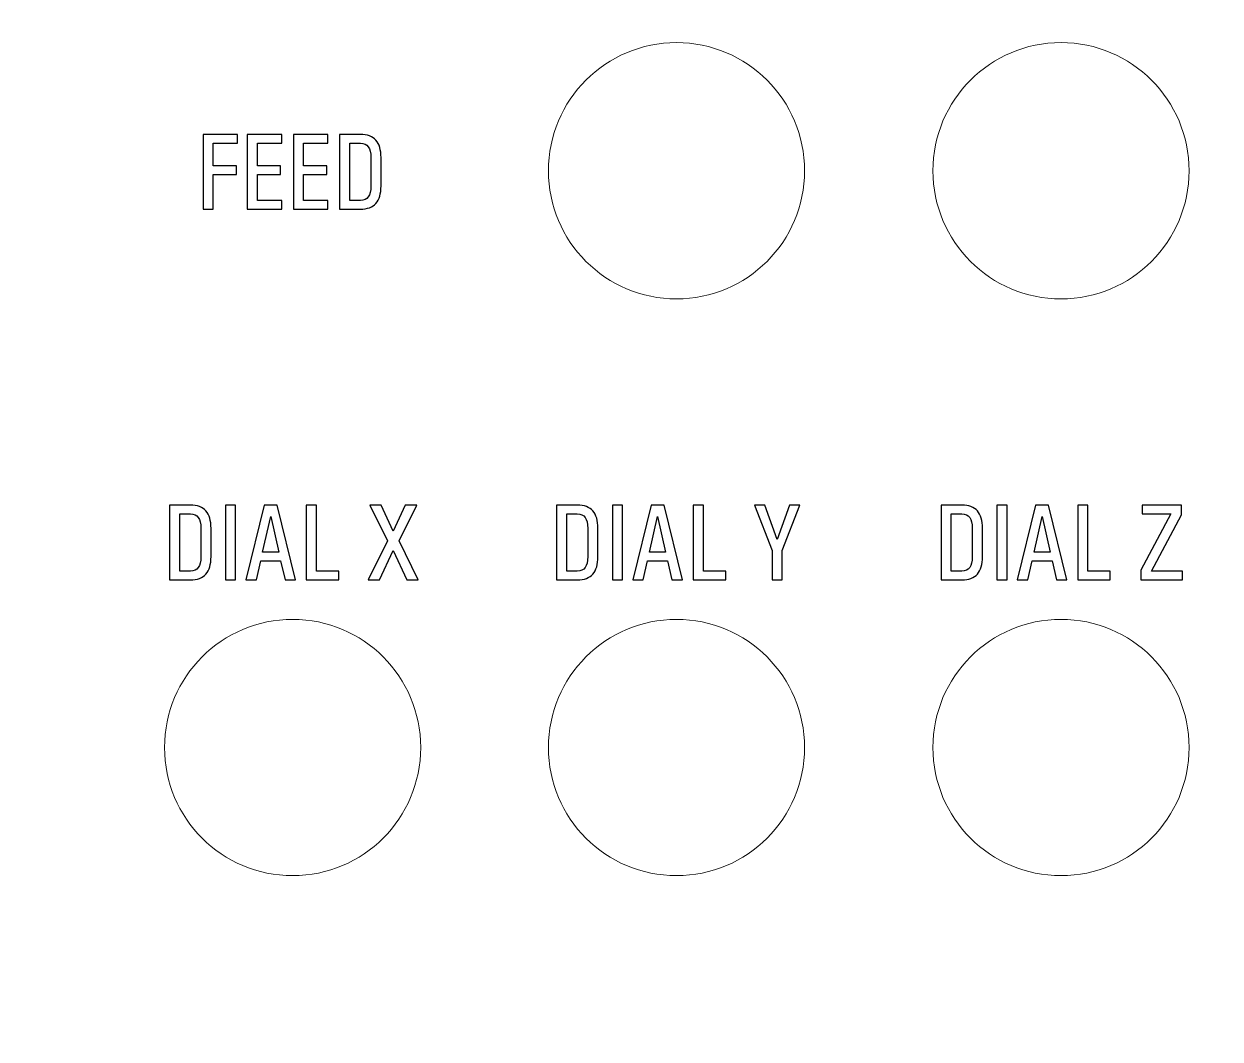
# Model space of a CAD drawing. Header units: millimetres. Extents: x -138 to 142, y -75 to 77.
# Drawn here: x 2 to 48.7, y -35.39 to 4.22 of the extents above; entities that cross this region are included whole.
import ezdxf

# ---------------------------------------------------------------- set-up
doc = ezdxf.new("R2010")
doc.units = ezdxf.units.MM
doc.header["$MEASUREMENT"] = 0
doc.layers.add('Layer 1', color=7, linetype='Continuous')

msp = doc.modelspace()

# ---------------------------------------------------------------- linework, layer by layer
at = {"layer": 'Layer 1', "lineweight": 9}
for centre in [(27.4753, -1.5089), (42.4867, -1.5089), (12.4893, -24.0133), (27.4753, -24.0133), (42.4867, -24.0133)]:
    msp.add_ellipse(centre, major_axis=(0, 5), ratio=1, dxfattribs=at)
msp.add_open_spline([(-133.5625, 77), (-133.5625, 77), (88.5625, 77), (88.5625, 77), (88.5625, 77), (91.2782, 77), (93.5, 74.7782), (93.5, 72.0625), (93.5, 72.0625), (93.5, 72.0625), (93.5, -70.0625), (93.5, -70.0625), (93.5, -70.0625), (93.5, -72.7782), (91.2782, -75), (88.5625, -75), (88.5625, -75), (88.5625, -75), (-133.5625, -75), (-133.5625, -75), (-133.5625, -75), (-136.2782, -75), (-138.5, -72.7782), (-138.5, -70.0625), (-138.5, -70.0625), (-138.5, -70.0625), (-138.5, 72.0625), (-138.5, 72.0625), (-138.5, 72.0625), (-138.5, 74.7782), (-136.2782, 77), (-133.5625, 77)], degree=3, knots=[0, 0, 0, 0, 0.1111111, 0.1111111, 0.1111111, 0.1111111, 0.2222222, 0.2222222, 0.2222222, 0.2222222, 0.3333333, 0.3333333, 0.3333333, 0.3333333, 0.4444444, 0.4444444, 0.4444444, 0.4444444, 0.5555556, 0.5555556, 0.5555556, 0.5555556, 0.6666667, 0.6666667, 0.6666667, 0.6666667, 0.7777778, 0.7777778, 0.7777778, 0.7777778, 1, 1, 1, 1], dxfattribs=at)
at = {"layer": 'Layer 1', "color": 1}
for points, knots in [([(8.9941, -3.0047), (8.9941, -3.0047), (8.9941, -0.0922), (8.9941, -0.0922), (8.9941, -0.0922), (8.9941, -0.0922), (10.3417, -0.0922), (10.3417, -0.0922), (10.3417, -0.0922), (10.3417, -0.0922), (10.3417, -0.4316), (10.3417, -0.4316), (10.3417, -0.4316), (10.3417, -0.4316), (9.3934, -0.4316), (9.3934, -0.4316), (9.3934, -0.4316), (9.3934, -0.4316), (9.3934, -1.3121), (9.3934, -1.3121), (9.3934, -1.3121), (9.3934, -1.3121), (10.2986, -1.3121), (10.2986, -1.3121), (10.2986, -1.3121), (10.2986, -1.3121), (10.2986, -1.6507), (10.2986, -1.6507), (10.2986, -1.6507), (10.2986, -1.6507), (9.3934, -1.6507), (9.3934, -1.6507), (9.3934, -1.6507), (9.3934, -1.6507), (9.3934, -3.0047), (9.3934, -3.0047), (9.3934, -3.0047), (9.3934, -3.0047), (8.9941, -3.0047), (8.9941, -3.0047)], [0, 0, 0, 0, 0.0909091, 0.0909091, 0.0909091, 0.0909091, 0.1818182, 0.1818182, 0.1818182, 0.1818182, 0.2727273, 0.2727273, 0.2727273, 0.2727273, 0.3636364, 0.3636364, 0.3636364, 0.3636364, 0.4545455, 0.4545455, 0.4545455, 0.4545455, 0.5454545, 0.5454545, 0.5454545, 0.5454545, 0.6363636, 0.6363636, 0.6363636, 0.6363636, 0.7272727, 0.7272727, 0.7272727, 0.7272727, 0.8181818, 0.8181818, 0.8181818, 0.8181818, 1, 1, 1, 1]), ([(10.7178, -3.0047), (10.7178, -3.0047), (10.7178, -0.0922), (10.7178, -0.0922), (10.7178, -0.0922), (10.7178, -0.0922), (12.0654, -0.0922), (12.0654, -0.0922), (12.0654, -0.0922), (12.0654, -0.0922), (12.0654, -0.4316), (12.0654, -0.4316), (12.0654, -0.4316), (12.0654, -0.4316), (11.1171, -0.4316), (11.1171, -0.4316), (11.1171, -0.4316), (11.1171, -0.4316), (11.1171, -1.3121), (11.1171, -1.3121), (11.1171, -1.3121), (11.1171, -1.3121), (12.0223, -1.3121), (12.0223, -1.3121), (12.0223, -1.3121), (12.0223, -1.3121), (12.0223, -1.6507), (12.0223, -1.6507), (12.0223, -1.6507), (12.0223, -1.6507), (11.1171, -1.6507), (11.1171, -1.6507), (11.1171, -1.6507), (11.1171, -1.6507), (11.1171, -2.666), (11.1171, -2.666), (11.1171, -2.666), (11.1171, -2.666), (12.0654, -2.666), (12.0654, -2.666), (12.0654, -2.666), (12.0654, -2.666), (12.0654, -3.0047), (12.0654, -3.0047), (12.0654, -3.0047), (12.0654, -3.0047), (10.7178, -3.0047), (10.7178, -3.0047)], [0, 0, 0, 0, 0.0769231, 0.0769231, 0.0769231, 0.0769231, 0.1538462, 0.1538462, 0.1538462, 0.1538462, 0.2307692, 0.2307692, 0.2307692, 0.2307692, 0.3076923, 0.3076923, 0.3076923, 0.3076923, 0.3846154, 0.3846154, 0.3846154, 0.3846154, 0.4615385, 0.4615385, 0.4615385, 0.4615385, 0.5384615, 0.5384615, 0.5384615, 0.5384615, 0.6153846, 0.6153846, 0.6153846, 0.6153846, 0.6923077, 0.6923077, 0.6923077, 0.6923077, 0.7692308, 0.7692308, 0.7692308, 0.7692308, 0.8461538, 0.8461538, 0.8461538, 0.8461538, 1, 1, 1, 1]), ([(12.5205, -3.0047), (12.5205, -3.0047), (12.5205, -0.0922), (12.5205, -0.0922), (12.5205, -0.0922), (12.5205, -0.0922), (13.8681, -0.0922), (13.8681, -0.0922), (13.8681, -0.0922), (13.8681, -0.0922), (13.8681, -0.4316), (13.8681, -0.4316), (13.8681, -0.4316), (13.8681, -0.4316), (12.9198, -0.4316), (12.9198, -0.4316), (12.9198, -0.4316), (12.9198, -0.4316), (12.9198, -1.3121), (12.9198, -1.3121), (12.9198, -1.3121), (12.9198, -1.3121), (13.825, -1.3121), (13.825, -1.3121), (13.825, -1.3121), (13.825, -1.3121), (13.825, -1.6507), (13.825, -1.6507), (13.825, -1.6507), (13.825, -1.6507), (12.9198, -1.6507), (12.9198, -1.6507), (12.9198, -1.6507), (12.9198, -1.6507), (12.9198, -2.666), (12.9198, -2.666), (12.9198, -2.666), (12.9198, -2.666), (13.8681, -2.666), (13.8681, -2.666), (13.8681, -2.666), (13.8681, -2.666), (13.8681, -3.0047), (13.8681, -3.0047), (13.8681, -3.0047), (13.8681, -3.0047), (12.5205, -3.0047), (12.5205, -3.0047)], [0, 0, 0, 0, 0.0769231, 0.0769231, 0.0769231, 0.0769231, 0.1538462, 0.1538462, 0.1538462, 0.1538462, 0.2307692, 0.2307692, 0.2307692, 0.2307692, 0.3076923, 0.3076923, 0.3076923, 0.3076923, 0.3846154, 0.3846154, 0.3846154, 0.3846154, 0.4615385, 0.4615385, 0.4615385, 0.4615385, 0.5384615, 0.5384615, 0.5384615, 0.5384615, 0.6153846, 0.6153846, 0.6153846, 0.6153846, 0.6923077, 0.6923077, 0.6923077, 0.6923077, 0.7692308, 0.7692308, 0.7692308, 0.7692308, 0.8461538, 0.8461538, 0.8461538, 0.8461538, 1, 1, 1, 1]), ([(15.1338, -0.0922), (15.4076, -0.0922), (15.6108, -0.167), (15.7434, -0.3151), (15.7434, -0.3151), (15.8754, -0.464), (15.9417, -0.6919), (15.9417, -0.9974), (15.9417, -0.9974), (15.9417, -0.9974), (15.9417, -2.0995), (15.9417, -2.0995), (15.9417, -2.0995), (15.9417, -2.405), (15.8754, -2.6329), (15.7434, -2.7817), (15.7434, -2.7817), (15.6108, -2.9306), (15.4076, -3.0047), (15.1338, -3.0047), (15.1338, -3.0047), (15.1338, -3.0047), (14.3232, -3.0047), (14.3232, -3.0047), (14.3232, -3.0047), (14.3232, -3.0047), (14.3232, -0.0922), (14.3232, -0.0922), (14.3232, -0.0922), (14.3232, -0.0922), (15.1338, -0.0922), (15.1338, -0.0922)], [0, 0, 0, 0, 0.1111111, 0.1111111, 0.1111111, 0.1111111, 0.2222222, 0.2222222, 0.2222222, 0.2222222, 0.3333333, 0.3333333, 0.3333333, 0.3333333, 0.4444444, 0.4444444, 0.4444444, 0.4444444, 0.5555556, 0.5555556, 0.5555556, 0.5555556, 0.6666667, 0.6666667, 0.6666667, 0.6666667, 0.7777778, 0.7777778, 0.7777778, 0.7777778, 1, 1, 1, 1]), ([(15.1338, -0.4316), (15.1338, -0.4316), (14.7225, -0.4316), (14.7225, -0.4316), (14.7225, -0.4316), (14.7225, -0.4316), (14.7225, -2.666), (14.7225, -2.666), (14.7225, -2.666), (14.7225, -2.666), (15.1338, -2.666), (15.1338, -2.666), (15.1338, -2.666), (15.2728, -2.666), (15.3758, -2.6195), (15.4429, -2.527), (15.4429, -2.527), (15.5092, -2.4346), (15.5431, -2.2921), (15.5431, -2.0995), (15.5431, -2.0995), (15.5431, -2.0995), (15.5431, -0.9974), (15.5431, -0.9974), (15.5431, -0.9974), (15.5431, -0.8048), (15.5099, -0.6623), (15.4436, -0.5698), (15.4436, -0.5698), (15.3773, -0.4774), (15.2742, -0.4316), (15.1338, -0.4316)], [0, 0, 0, 0, 0.1111111, 0.1111111, 0.1111111, 0.1111111, 0.2222222, 0.2222222, 0.2222222, 0.2222222, 0.3333333, 0.3333333, 0.3333333, 0.3333333, 0.4444444, 0.4444444, 0.4444444, 0.4444444, 0.5555556, 0.5555556, 0.5555556, 0.5555556, 0.6666667, 0.6666667, 0.6666667, 0.6666667, 0.7777778, 0.7777778, 0.7777778, 0.7777778, 1, 1, 1, 1]), ([(8.4973, -14.5571), (8.7711, -14.5571), (8.9743, -14.6319), (9.1069, -14.78), (9.1069, -14.78), (9.2389, -14.9289), (9.3052, -15.1568), (9.3052, -15.4623), (9.3052, -15.4623), (9.3052, -15.4623), (9.3052, -16.5644), (9.3052, -16.5644), (9.3052, -16.5644), (9.3052, -16.8699), (9.2389, -17.0978), (9.1069, -17.2466), (9.1069, -17.2466), (8.9743, -17.3955), (8.7711, -17.4696), (8.4973, -17.4696), (8.4973, -17.4696), (8.4973, -17.4696), (7.6867, -17.4696), (7.6867, -17.4696), (7.6867, -17.4696), (7.6867, -17.4696), (7.6867, -14.5571), (7.6867, -14.5571), (7.6867, -14.5571), (7.6867, -14.5571), (8.4973, -14.5571), (8.4973, -14.5571)], [0, 0, 0, 0, 0.1111111, 0.1111111, 0.1111111, 0.1111111, 0.2222222, 0.2222222, 0.2222222, 0.2222222, 0.3333333, 0.3333333, 0.3333333, 0.3333333, 0.4444444, 0.4444444, 0.4444444, 0.4444444, 0.5555556, 0.5555556, 0.5555556, 0.5555556, 0.6666667, 0.6666667, 0.6666667, 0.6666667, 0.7777778, 0.7777778, 0.7777778, 0.7777778, 1, 1, 1, 1]), ([(8.4973, -14.8965), (8.4973, -14.8965), (8.086, -14.8965), (8.086, -14.8965), (8.086, -14.8965), (8.086, -14.8965), (8.086, -17.1309), (8.086, -17.1309), (8.086, -17.1309), (8.086, -17.1309), (8.4973, -17.1309), (8.4973, -17.1309), (8.4973, -17.1309), (8.6363, -17.1309), (8.7393, -17.0844), (8.8064, -16.9919), (8.8064, -16.9919), (8.8727, -16.8995), (8.9066, -16.757), (8.9066, -16.5644), (8.9066, -16.5644), (8.9066, -16.5644), (8.9066, -15.4623), (8.9066, -15.4623), (8.9066, -15.4623), (8.9066, -15.2697), (8.8734, -15.1272), (8.8071, -15.0347), (8.8071, -15.0347), (8.7408, -14.9423), (8.6377, -14.8965), (8.4973, -14.8965)], [0, 0, 0, 0, 0.1111111, 0.1111111, 0.1111111, 0.1111111, 0.2222222, 0.2222222, 0.2222222, 0.2222222, 0.3333333, 0.3333333, 0.3333333, 0.3333333, 0.4444444, 0.4444444, 0.4444444, 0.4444444, 0.5555556, 0.5555556, 0.5555556, 0.5555556, 0.6666667, 0.6666667, 0.6666667, 0.6666667, 0.7777778, 0.7777778, 0.7777778, 0.7777778, 1, 1, 1, 1]), ([(9.8675, -17.4696), (9.8675, -17.4696), (9.8675, -14.5571), (9.8675, -14.5571), (9.8675, -14.5571), (9.8675, -14.5571), (10.2662, -14.5571), (10.2662, -14.5571), (10.2662, -14.5571), (10.2662, -14.5571), (10.2662, -17.4696), (10.2662, -17.4696), (10.2662, -17.4696), (10.2662, -17.4696), (9.8675, -17.4696), (9.8675, -17.4696)], [0, 0, 0, 0, 0.2, 0.2, 0.2, 0.2, 0.4, 0.4, 0.4, 0.4, 0.6, 0.6, 0.6, 0.6, 1, 1, 1, 1]), ([(10.6634, -17.4696), (10.6634, -17.4696), (11.3802, -14.5571), (11.3802, -14.5571), (11.3802, -14.5571), (11.3802, -14.5571), (11.8868, -14.5571), (11.8868, -14.5571), (11.8868, -14.5571), (11.8868, -14.5571), (12.6022, -17.4696), (12.6022, -17.4696), (12.6022, -17.4696), (12.6022, -17.4696), (12.193, -17.4696), (12.193, -17.4696), (12.193, -17.4696), (12.193, -17.4696), (12.023, -16.7295), (12.023, -16.7295), (12.023, -16.7295), (12.023, -16.7295), (11.2441, -16.7295), (11.2441, -16.7295), (11.2441, -16.7295), (11.2441, -16.7295), (11.0747, -17.4696), (11.0747, -17.4696), (11.0747, -17.4696), (11.0747, -17.4696), (10.6634, -17.4696), (10.6634, -17.4696)], [0, 0, 0, 0, 0.1111111, 0.1111111, 0.1111111, 0.1111111, 0.2222222, 0.2222222, 0.2222222, 0.2222222, 0.3333333, 0.3333333, 0.3333333, 0.3333333, 0.4444444, 0.4444444, 0.4444444, 0.4444444, 0.5555556, 0.5555556, 0.5555556, 0.5555556, 0.6666667, 0.6666667, 0.6666667, 0.6666667, 0.7777778, 0.7777778, 0.7777778, 0.7777778, 1, 1, 1, 1]), ([(13.0214, -17.4696), (13.0214, -17.4696), (13.0214, -14.5571), (13.0214, -14.5571), (13.0214, -14.5571), (13.0214, -14.5571), (13.4207, -14.5571), (13.4207, -14.5571), (13.4207, -14.5571), (13.4207, -14.5571), (13.4207, -17.1309), (13.4207, -17.1309), (13.4207, -17.1309), (13.4207, -17.1309), (14.2928, -17.1309), (14.2928, -17.1309), (14.2928, -17.1309), (14.2928, -17.1309), (14.2928, -17.4696), (14.2928, -17.4696), (14.2928, -17.4696), (14.2928, -17.4696), (13.0214, -17.4696), (13.0214, -17.4696)], [0, 0, 0, 0, 0.1428571, 0.1428571, 0.1428571, 0.1428571, 0.2857143, 0.2857143, 0.2857143, 0.2857143, 0.4285714, 0.4285714, 0.4285714, 0.4285714, 0.5714286, 0.5714286, 0.5714286, 0.5714286, 0.7142857, 0.7142857, 0.7142857, 0.7142857, 1, 1, 1, 1]), ([(15.9487, -14.5571), (15.9487, -14.5571), (16.4179, -15.5681), (16.4179, -15.5681), (16.4179, -15.5681), (16.4179, -15.5681), (16.8892, -14.5571), (16.8892, -14.5571), (16.8892, -14.5571), (16.8892, -14.5571), (17.3337, -14.5571), (17.3337, -14.5571), (17.3337, -14.5571), (17.3337, -14.5571), (16.643, -15.9506), (16.643, -15.9506), (16.643, -15.9506), (16.643, -15.9506), (17.3972, -17.4696), (17.3972, -17.4696), (17.3972, -17.4696), (17.3972, -17.4696), (16.9513, -17.4696), (16.9513, -17.4696), (16.9513, -17.4696), (16.9513, -17.4696), (16.4179, -16.3308), (16.4179, -16.3308), (16.4179, -16.3308), (16.4179, -16.3308), (15.8845, -17.4696), (15.8845, -17.4696), (15.8845, -17.4696), (15.8845, -17.4696), (15.44, -17.4696), (15.44, -17.4696), (15.44, -17.4696), (15.44, -17.4696), (16.1985, -15.9506), (16.1985, -15.9506), (16.1985, -15.9506), (16.1985, -15.9506), (15.5042, -14.5571), (15.5042, -14.5571), (15.5042, -14.5571), (15.5042, -14.5571), (15.9487, -14.5571), (15.9487, -14.5571)], [0, 0, 0, 0, 0.0769231, 0.0769231, 0.0769231, 0.0769231, 0.1538462, 0.1538462, 0.1538462, 0.1538462, 0.2307692, 0.2307692, 0.2307692, 0.2307692, 0.3076923, 0.3076923, 0.3076923, 0.3076923, 0.3846154, 0.3846154, 0.3846154, 0.3846154, 0.4615385, 0.4615385, 0.4615385, 0.4615385, 0.5384615, 0.5384615, 0.5384615, 0.5384615, 0.6153846, 0.6153846, 0.6153846, 0.6153846, 0.6923077, 0.6923077, 0.6923077, 0.6923077, 0.7692308, 0.7692308, 0.7692308, 0.7692308, 0.8461538, 0.8461538, 0.8461538, 0.8461538, 1, 1, 1, 1]), ([(23.6022, -14.5571), (23.876, -14.5571), (24.0792, -14.6319), (24.2118, -14.78), (24.2118, -14.78), (24.3438, -14.9289), (24.4101, -15.1568), (24.4101, -15.4623), (24.4101, -15.4623), (24.4101, -15.4623), (24.4101, -16.5644), (24.4101, -16.5644), (24.4101, -16.5644), (24.4101, -16.8699), (24.3438, -17.0978), (24.2118, -17.2466), (24.2118, -17.2466), (24.0792, -17.3955), (23.876, -17.4696), (23.6022, -17.4696), (23.6022, -17.4696), (23.6022, -17.4696), (22.7916, -17.4696), (22.7916, -17.4696), (22.7916, -17.4696), (22.7916, -17.4696), (22.7916, -14.5571), (22.7916, -14.5571), (22.7916, -14.5571), (22.7916, -14.5571), (23.6022, -14.5571), (23.6022, -14.5571)], [0, 0, 0, 0, 0.1111111, 0.1111111, 0.1111111, 0.1111111, 0.2222222, 0.2222222, 0.2222222, 0.2222222, 0.3333333, 0.3333333, 0.3333333, 0.3333333, 0.4444444, 0.4444444, 0.4444444, 0.4444444, 0.5555556, 0.5555556, 0.5555556, 0.5555556, 0.6666667, 0.6666667, 0.6666667, 0.6666667, 0.7777778, 0.7777778, 0.7777778, 0.7777778, 1, 1, 1, 1]), ([(23.6022, -14.8965), (23.6022, -14.8965), (23.1909, -14.8965), (23.1909, -14.8965), (23.1909, -14.8965), (23.1909, -14.8965), (23.1909, -17.1309), (23.1909, -17.1309), (23.1909, -17.1309), (23.1909, -17.1309), (23.6022, -17.1309), (23.6022, -17.1309), (23.6022, -17.1309), (23.7412, -17.1309), (23.8442, -17.0844), (23.9113, -16.9919), (23.9113, -16.9919), (23.9776, -16.8995), (24.0115, -16.757), (24.0115, -16.5644), (24.0115, -16.5644), (24.0115, -16.5644), (24.0115, -15.4623), (24.0115, -15.4623), (24.0115, -15.4623), (24.0115, -15.2697), (23.9783, -15.1272), (23.912, -15.0347), (23.912, -15.0347), (23.8457, -14.9423), (23.7426, -14.8965), (23.6022, -14.8965)], [0, 0, 0, 0, 0.1111111, 0.1111111, 0.1111111, 0.1111111, 0.2222222, 0.2222222, 0.2222222, 0.2222222, 0.3333333, 0.3333333, 0.3333333, 0.3333333, 0.4444444, 0.4444444, 0.4444444, 0.4444444, 0.5555556, 0.5555556, 0.5555556, 0.5555556, 0.6666667, 0.6666667, 0.6666667, 0.6666667, 0.7777778, 0.7777778, 0.7777778, 0.7777778, 1, 1, 1, 1]), ([(24.9724, -17.4696), (24.9724, -17.4696), (24.9724, -14.5571), (24.9724, -14.5571), (24.9724, -14.5571), (24.9724, -14.5571), (25.3711, -14.5571), (25.3711, -14.5571), (25.3711, -14.5571), (25.3711, -14.5571), (25.3711, -17.4696), (25.3711, -17.4696), (25.3711, -17.4696), (25.3711, -17.4696), (24.9724, -17.4696), (24.9724, -17.4696)], [0, 0, 0, 0, 0.2, 0.2, 0.2, 0.2, 0.4, 0.4, 0.4, 0.4, 0.6, 0.6, 0.6, 0.6, 1, 1, 1, 1]), ([(25.7683, -17.4696), (25.7683, -17.4696), (26.4851, -14.5571), (26.4851, -14.5571), (26.4851, -14.5571), (26.4851, -14.5571), (26.9917, -14.5571), (26.9917, -14.5571), (26.9917, -14.5571), (26.9917, -14.5571), (27.7071, -17.4696), (27.7071, -17.4696), (27.7071, -17.4696), (27.7071, -17.4696), (27.2979, -17.4696), (27.2979, -17.4696), (27.2979, -17.4696), (27.2979, -17.4696), (27.1279, -16.7295), (27.1279, -16.7295), (27.1279, -16.7295), (27.1279, -16.7295), (26.349, -16.7295), (26.349, -16.7295), (26.349, -16.7295), (26.349, -16.7295), (26.1796, -17.4696), (26.1796, -17.4696), (26.1796, -17.4696), (26.1796, -17.4696), (25.7683, -17.4696), (25.7683, -17.4696)], [0, 0, 0, 0, 0.1111111, 0.1111111, 0.1111111, 0.1111111, 0.2222222, 0.2222222, 0.2222222, 0.2222222, 0.3333333, 0.3333333, 0.3333333, 0.3333333, 0.4444444, 0.4444444, 0.4444444, 0.4444444, 0.5555556, 0.5555556, 0.5555556, 0.5555556, 0.6666667, 0.6666667, 0.6666667, 0.6666667, 0.7777778, 0.7777778, 0.7777778, 0.7777778, 1, 1, 1, 1]), ([(28.1263, -17.4696), (28.1263, -17.4696), (28.1263, -14.5571), (28.1263, -14.5571), (28.1263, -14.5571), (28.1263, -14.5571), (28.5256, -14.5571), (28.5256, -14.5571), (28.5256, -14.5571), (28.5256, -14.5571), (28.5256, -17.1309), (28.5256, -17.1309), (28.5256, -17.1309), (28.5256, -17.1309), (29.3977, -17.1309), (29.3977, -17.1309), (29.3977, -17.1309), (29.3977, -17.1309), (29.3977, -17.4696), (29.3977, -17.4696), (29.3977, -17.4696), (29.3977, -17.4696), (28.1263, -17.4696), (28.1263, -17.4696)], [0, 0, 0, 0, 0.1428571, 0.1428571, 0.1428571, 0.1428571, 0.2857143, 0.2857143, 0.2857143, 0.2857143, 0.4285714, 0.4285714, 0.4285714, 0.4285714, 0.5714286, 0.5714286, 0.5714286, 0.5714286, 0.7142857, 0.7142857, 0.7142857, 0.7142857, 1, 1, 1, 1]), ([(30.9273, -14.5571), (30.9273, -14.5571), (31.4071, -15.9026), (31.4071, -15.9026), (31.4071, -15.9026), (31.4071, -15.9026), (31.8848, -14.5571), (31.8848, -14.5571), (31.8848, -14.5571), (31.8848, -14.5571), (32.2919, -14.5571), (32.2919, -14.5571), (32.2919, -14.5571), (32.2919, -14.5571), (31.6054, -16.3224), (31.6054, -16.3224), (31.6054, -16.3224), (31.6054, -16.3224), (31.6054, -17.4696), (31.6054, -17.4696), (31.6054, -17.4696), (31.6054, -17.4696), (31.206, -17.4696), (31.206, -17.4696), (31.206, -17.4696), (31.206, -17.4696), (31.206, -16.3224), (31.206, -16.3224), (31.206, -16.3224), (31.206, -16.3224), (30.5202, -14.5571), (30.5202, -14.5571), (30.5202, -14.5571), (30.5202, -14.5571), (30.9273, -14.5571), (30.9273, -14.5571)], [0, 0, 0, 0, 0.1, 0.1, 0.1, 0.1, 0.2, 0.2, 0.2, 0.2, 0.3, 0.3, 0.3, 0.3, 0.4, 0.4, 0.4, 0.4, 0.5, 0.5, 0.5, 0.5, 0.6, 0.6, 0.6, 0.6, 0.7, 0.7, 0.7, 0.7, 0.8, 0.8, 0.8, 0.8, 1, 1, 1, 1]), ([(38.6136, -14.5571), (38.8874, -14.5571), (39.0906, -14.6319), (39.2232, -14.78), (39.2232, -14.78), (39.3552, -14.9289), (39.4215, -15.1568), (39.4215, -15.4623), (39.4215, -15.4623), (39.4215, -15.4623), (39.4215, -16.5644), (39.4215, -16.5644), (39.4215, -16.5644), (39.4215, -16.8699), (39.3552, -17.0978), (39.2232, -17.2466), (39.2232, -17.2466), (39.0906, -17.3955), (38.8874, -17.4696), (38.6136, -17.4696), (38.6136, -17.4696), (38.6136, -17.4696), (37.803, -17.4696), (37.803, -17.4696), (37.803, -17.4696), (37.803, -17.4696), (37.803, -14.5571), (37.803, -14.5571), (37.803, -14.5571), (37.803, -14.5571), (38.6136, -14.5571), (38.6136, -14.5571)], [0, 0, 0, 0, 0.1111111, 0.1111111, 0.1111111, 0.1111111, 0.2222222, 0.2222222, 0.2222222, 0.2222222, 0.3333333, 0.3333333, 0.3333333, 0.3333333, 0.4444444, 0.4444444, 0.4444444, 0.4444444, 0.5555556, 0.5555556, 0.5555556, 0.5555556, 0.6666667, 0.6666667, 0.6666667, 0.6666667, 0.7777778, 0.7777778, 0.7777778, 0.7777778, 1, 1, 1, 1]), ([(38.6136, -14.8965), (38.6136, -14.8965), (38.2023, -14.8965), (38.2023, -14.8965), (38.2023, -14.8965), (38.2023, -14.8965), (38.2023, -17.1309), (38.2023, -17.1309), (38.2023, -17.1309), (38.2023, -17.1309), (38.6136, -17.1309), (38.6136, -17.1309), (38.6136, -17.1309), (38.7526, -17.1309), (38.8556, -17.0844), (38.9227, -16.9919), (38.9227, -16.9919), (38.989, -16.8995), (39.0229, -16.757), (39.0229, -16.5644), (39.0229, -16.5644), (39.0229, -16.5644), (39.0229, -15.4623), (39.0229, -15.4623), (39.0229, -15.4623), (39.0229, -15.2697), (38.9897, -15.1272), (38.9234, -15.0347), (38.9234, -15.0347), (38.8571, -14.9423), (38.754, -14.8965), (38.6136, -14.8965)], [0, 0, 0, 0, 0.1111111, 0.1111111, 0.1111111, 0.1111111, 0.2222222, 0.2222222, 0.2222222, 0.2222222, 0.3333333, 0.3333333, 0.3333333, 0.3333333, 0.4444444, 0.4444444, 0.4444444, 0.4444444, 0.5555556, 0.5555556, 0.5555556, 0.5555556, 0.6666667, 0.6666667, 0.6666667, 0.6666667, 0.7777778, 0.7777778, 0.7777778, 0.7777778, 1, 1, 1, 1]), ([(39.9838, -17.4696), (39.9838, -17.4696), (39.9838, -14.5571), (39.9838, -14.5571), (39.9838, -14.5571), (39.9838, -14.5571), (40.3825, -14.5571), (40.3825, -14.5571), (40.3825, -14.5571), (40.3825, -14.5571), (40.3825, -17.4696), (40.3825, -17.4696), (40.3825, -17.4696), (40.3825, -17.4696), (39.9838, -17.4696), (39.9838, -17.4696)], [0, 0, 0, 0, 0.2, 0.2, 0.2, 0.2, 0.4, 0.4, 0.4, 0.4, 0.6, 0.6, 0.6, 0.6, 1, 1, 1, 1]), ([(40.7797, -17.4696), (40.7797, -17.4696), (41.4965, -14.5571), (41.4965, -14.5571), (41.4965, -14.5571), (41.4965, -14.5571), (42.0031, -14.5571), (42.0031, -14.5571), (42.0031, -14.5571), (42.0031, -14.5571), (42.7185, -17.4696), (42.7185, -17.4696), (42.7185, -17.4696), (42.7185, -17.4696), (42.3093, -17.4696), (42.3093, -17.4696), (42.3093, -17.4696), (42.3093, -17.4696), (42.1393, -16.7295), (42.1393, -16.7295), (42.1393, -16.7295), (42.1393, -16.7295), (41.3604, -16.7295), (41.3604, -16.7295), (41.3604, -16.7295), (41.3604, -16.7295), (41.191, -17.4696), (41.191, -17.4696), (41.191, -17.4696), (41.191, -17.4696), (40.7797, -17.4696), (40.7797, -17.4696)], [0, 0, 0, 0, 0.1111111, 0.1111111, 0.1111111, 0.1111111, 0.2222222, 0.2222222, 0.2222222, 0.2222222, 0.3333333, 0.3333333, 0.3333333, 0.3333333, 0.4444444, 0.4444444, 0.4444444, 0.4444444, 0.5555556, 0.5555556, 0.5555556, 0.5555556, 0.6666667, 0.6666667, 0.6666667, 0.6666667, 0.7777778, 0.7777778, 0.7777778, 0.7777778, 1, 1, 1, 1]), ([(43.1377, -17.4696), (43.1377, -17.4696), (43.1377, -14.5571), (43.1377, -14.5571), (43.1377, -14.5571), (43.1377, -14.5571), (43.537, -14.5571), (43.537, -14.5571), (43.537, -14.5571), (43.537, -14.5571), (43.537, -17.1309), (43.537, -17.1309), (43.537, -17.1309), (43.537, -17.1309), (44.4091, -17.1309), (44.4091, -17.1309), (44.4091, -17.1309), (44.4091, -17.1309), (44.4091, -17.4696), (44.4091, -17.4696), (44.4091, -17.4696), (44.4091, -17.4696), (43.1377, -17.4696), (43.1377, -17.4696)], [0, 0, 0, 0, 0.1428571, 0.1428571, 0.1428571, 0.1428571, 0.2857143, 0.2857143, 0.2857143, 0.2857143, 0.4285714, 0.4285714, 0.4285714, 0.4285714, 0.5714286, 0.5714286, 0.5714286, 0.5714286, 0.7142857, 0.7142857, 0.7142857, 0.7142857, 1, 1, 1, 1]), ([(45.6078, -17.4696), (45.6078, -17.4696), (45.6078, -17.0893), (45.6078, -17.0893), (45.6078, -17.0893), (45.6078, -17.0893), (46.7762, -14.8965), (46.7762, -14.8965), (46.7762, -14.8965), (46.7762, -14.8965), (45.6495, -14.8965), (45.6495, -14.8965), (45.6495, -14.8965), (45.6495, -14.8965), (45.6495, -14.5571), (45.6495, -14.5571), (45.6495, -14.5571), (45.6495, -14.5571), (47.1876, -14.5571), (47.1876, -14.5571), (47.1876, -14.5571), (47.1876, -14.5571), (47.1876, -14.9374), (47.1876, -14.9374), (47.1876, -14.9374), (47.1876, -14.9374), (46.0192, -17.1309), (46.0192, -17.1309), (46.0192, -17.1309), (46.0192, -17.1309), (47.2285, -17.1309), (47.2285, -17.1309), (47.2285, -17.1309), (47.2285, -17.1309), (47.2285, -17.4696), (47.2285, -17.4696), (47.2285, -17.4696), (47.2285, -17.4696), (45.6078, -17.4696), (45.6078, -17.4696)], [0, 0, 0, 0, 0.0909091, 0.0909091, 0.0909091, 0.0909091, 0.1818182, 0.1818182, 0.1818182, 0.1818182, 0.2727273, 0.2727273, 0.2727273, 0.2727273, 0.3636364, 0.3636364, 0.3636364, 0.3636364, 0.4545455, 0.4545455, 0.4545455, 0.4545455, 0.5454545, 0.5454545, 0.5454545, 0.5454545, 0.6363636, 0.6363636, 0.6363636, 0.6363636, 0.7272727, 0.7272727, 0.7272727, 0.7272727, 0.8181818, 0.8181818, 0.8181818, 0.8181818, 1, 1, 1, 1]), ([(11.3203, -16.395), (11.3203, -16.395), (11.9468, -16.395), (11.9468, -16.395), (11.9468, -16.395), (11.9468, -16.395), (11.6328, -15.0016), (11.6328, -15.0016), (11.6328, -15.0016), (11.6328, -15.0016), (11.3203, -16.395), (11.3203, -16.395)], [0, 0, 0, 0, 0.25, 0.25, 0.25, 0.25, 0.5, 0.5, 0.5, 0.5, 1, 1, 1, 1]), ([(26.4252, -16.395), (26.4252, -16.395), (27.0517, -16.395), (27.0517, -16.395), (27.0517, -16.395), (27.0517, -16.395), (26.7377, -15.0016), (26.7377, -15.0016), (26.7377, -15.0016), (26.7377, -15.0016), (26.4252, -16.395), (26.4252, -16.395)], [0, 0, 0, 0, 0.25, 0.25, 0.25, 0.25, 0.5, 0.5, 0.5, 0.5, 1, 1, 1, 1]), ([(41.4366, -16.395), (41.4366, -16.395), (42.0631, -16.395), (42.0631, -16.395), (42.0631, -16.395), (42.0631, -16.395), (41.7491, -15.0016), (41.7491, -15.0016), (41.7491, -15.0016), (41.7491, -15.0016), (41.4366, -16.395), (41.4366, -16.395)], [0, 0, 0, 0, 0.25, 0.25, 0.25, 0.25, 0.5, 0.5, 0.5, 0.5, 1, 1, 1, 1])]:
    msp.add_open_spline(points, degree=3, knots=knots, dxfattribs=at)

doc.saveas('drawing.dxf')
